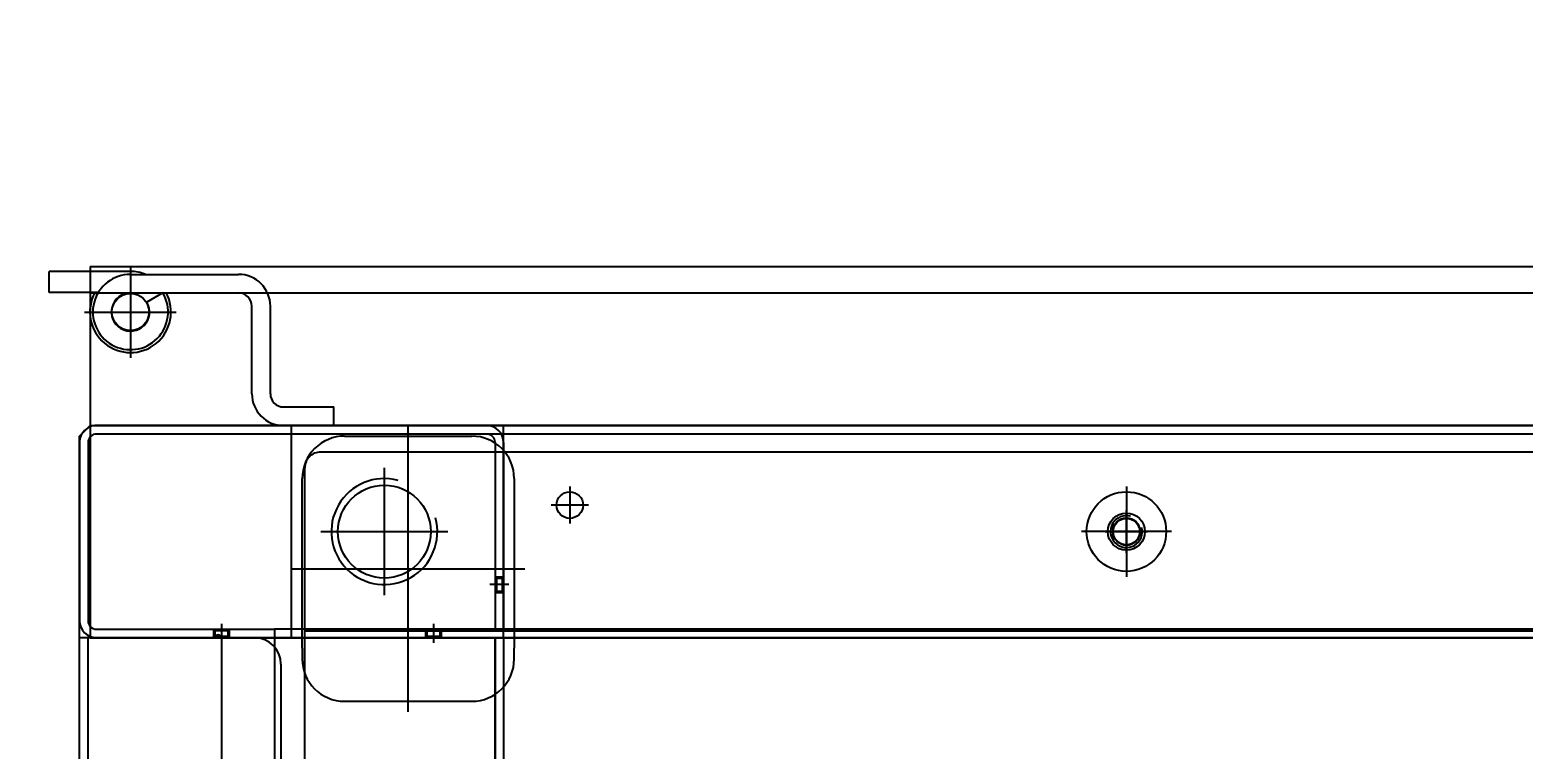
# Model space of a CAD drawing. Header units: inches. Extents: x 0 to 77285, y -118 to 40065.
# Drawn here: x 15660.8 to 15942.5, y 26184.5 to 26320.1 of the extents above; entities that cross this region are included whole.
import ezdxf

# ---------------------------------------------------------------- set-up
doc = ezdxf.new("R2010")
doc.units = ezdxf.units.IN
doc.header["$LTSCALE"] = 5
doc.header["$MEASUREMENT"] = 0
doc.layers.add('A', color=8, linetype='Continuous')
doc.styles.add('SCI', font='')
doc.styles.get('SCI').set_extended_font_data('Gulim')
doc.dimstyles.new('SCH', dxfattribs={"dimtxt": 2.5, "dimasz": 2, "dimexe": 1.25, "dimexo": 0.625, "dimtad": 1, "dimdec": 8, "dimtxsty": 'SCI', "dimcen": 2.5, "dimclrd": 4, "dimclre": 4, "dimclrt": 7, "dimadec": 8, "dimazin": 2, "dimtfac": 1, "dimtdec": 8, "dimtmove": 0, "dimatfit": 3, "dimfxl": 1, "dimarcsym": 0})

# ---------------------------------------------------------------- blocks, each defined once
blk = doc.blocks.new('A$Cc399747e')
at = {"ltscale": 5}
for p, q in [((1613.29, 1419), (1613.29, 33)), ((1533.29, 71), (1533.29, 1381)), ((1611.69, 1381), (1611.69, 71)), ((1613.29, 1381), (1613.29, 71)), ((1586.49, 71), (1586.49, 1111)), ((1534.89, 1101), (1534.89, 71)), ((1576.49, 71), (1576.49, 1096)), ((1575.29, 76), (1575.29, 151)), ((1551.29, 85), (1551.29, 31)), ((1563.29, 83), (1539.29, 83)), ((1531.29, 75), (1531.29, 73)), ((1571.29, 73), (1571.29, 75)), ((1611.29, 71), (220.29, 71)), ((1533.29, 71), (298.29, 71)), ((1531.29, 41), (1531.29, 73)), ((1533.29, 71), (1533.29, 31)), ((1533.29, 71), (1613.29, 71)), ((1571.29, 73), (1571.29, 41)), ((1611.29, 1), (1611.29, 71)), ((298.29, 69.4), (1533.29, 69.4)), ((1555.79, 63), (1555.79, 39)), ((1415.79, 42.5), (1415.79, 59.5)), ((1573.29, 58), (1529.29, 58)), ((1415.79, 55), (1415.79, 47)), ((1407.29, 51), (1424.29, 51)), ((1419.79, 51), (1411.79, 51)), ((1567.79, 51), (1543.79, 51)), ((1611.29, 31), (220.29, 31)), ((298.29, 32.6), (1533.29, 32.6)), ((298.29, 31), (1533.29, 31)), ((1563.29, 33), (1539.29, 33)), ((1613.29, 33), (1611.29, 31)), ((1611.29, 6), (220.29, 6)), ((1611.29, 1), (220.29, 1))]:
    blk.add_line(p, q, dxfattribs=at)
for p, q in [((1534.89, 71), (1534.89, 521)), ((1570.8, 185), (1570.8, 39)), ((1573.29, 71), (258.29, 71)), ((1042.8, 71), (1570.8, 71)), ((1576.49, 71), (1533.29, 71)), ((1533.29, 71), (1533.29, 69.4)), ((1544.99, 71), (1545.26, 70.73)), ((1544.99, 71), (1544.99, 69.4)), ((1547.72, 70.73), (1545.26, 70.73)), ((1545.26, 70.73), (1545.26, 69.67)), ((1546.49, 68.4), (1546.49, 72)), ((1547.99, 71), (1547.72, 70.73)), ((1547.72, 70.73), (1547.72, 69.67)), ((1547.99, 71), (1547.99, 69.4)), ((1573.29, 71), (1573.29, 31)), ((1610.09, 71), (1576.49, 71)), ((1576.49, 69.4), (1576.49, 71)), ((1584.99, 71), (1585.26, 70.73)), ((1584.99, 71), (1584.99, 69.4)), ((1587.72, 70.73), (1585.26, 70.73)), ((1585.26, 70.73), (1585.26, 69.67)), ((1586.49, 68.4), (1586.49, 72)), ((1587.99, 71), (1587.72, 70.73)), ((1587.72, 70.73), (1587.72, 69.67)), ((1587.99, 71), (1587.99, 69.4)), ((258.29, 69.4), (1573.29, 69.4)), ((1042.8, 69.8), (1570.8, 69.8)), ((1533.29, 34.2), (1533.29, 69.4)), ((1534.89, 69.4), (1533.29, 69.4)), ((1533.29, 69.4), (1576.49, 69.4)), ((1534.89, 34.2), (1534.89, 69.4)), ((1545.26, 69.67), (1544.99, 69.4)), ((1547.72, 69.67), (1545.26, 69.67)), ((1547.72, 69.67), (1547.99, 69.4)), ((1610.09, 69.4), (1576.49, 69.4)), ((1585.26, 69.67), (1584.99, 69.4)), ((1587.72, 69.67), (1585.26, 69.67)), ((1587.72, 69.67), (1587.99, 69.4)), ((1611.69, 34.2), (1611.69, 67.8)), ((1613.29, 34.2), (1613.29, 67.8)), ((1533.56, 62.23), (1533.29, 62.5)), ((1534.89, 62.5), (1533.29, 62.5)), ((1533.56, 59.77), (1533.56, 62.23)), ((1534.62, 62.23), (1533.56, 62.23)), ((1534.89, 62.5), (1534.62, 62.23)), ((1534.62, 59.77), (1534.62, 62.23)), ((1532.29, 61), (1535.89, 61)), ((1533.56, 59.77), (1533.29, 59.5)), ((1534.89, 59.5), (1533.29, 59.5)), ((1534.62, 59.77), (1533.56, 59.77)), ((1534.89, 59.5), (1534.62, 59.77)), ((1520.8, 42.5), (1520.8, 49.5)), ((1517.3, 46), (1524.3, 46)), ((1045.8, 36), (1567.8, 36)), ((258.29, 32.6), (1573.29, 32.6)), ((258.29, 31), (1573.29, 31)), ((1536.49, 32.6), (1610.09, 32.6)), ((1536.49, 31), (1610.09, 31)), ((1574.79, 31), (1565.29, 31)), ((1565.29, 31), (1565.29, 27.5)), ((1574.79, 27.5), (1565.29, 27.5)), ((1577.29, 25), (1577.29, 8.5)), ((1580.79, 25), (1580.79, 8.5)), ((1603.69, 0.95), (1603.69, 18.25)), ((1612.34, 9.6), (1595.04, 9.6)), ((1603.69, 6), (1583.29, 6)), ((1597.57, 6), (1600.59, 7.77)), ((1609.78, 5.95), (1619.04, 5.95)), ((1610.42, 5.95), (1609.93, 6.21)), ((1619.04, 5.95), (1619.04, 1.95)), ((1603.69, 2.5), (1583.29, 2.5)), ((1603.69, 1.95), (1619.04, 1.95))]:
    blk.add_line(p, q)
for centre, radius in [((1587.15, 70.64), 0.25), ((1415.79, 51), 3.5), ((1520.8, 46), 2.5), ((1603.69, 9.6), 3.5)]:
    blk.add_circle(centre, radius)
for centre, radius in [((1555.79, 51), 8.75), ((1415.79, 51), 7.5), ((1415.79, 51), 2.58), ((1415.79, 51), 2.5)]:
    blk.add_circle(centre, radius, dxfattribs=at)
for centre, radius, start, end in [((1539.29, 75), 8, 90, 180), ((1563.29, 75), 8, 0, 90), ((1555.79, 51), 10, 255, 195), ((1415.79, 51), 3, 255, 195), ((1539.29, 41), 8, 180, 270), ((1563.29, 41), 8, 270, 0)]:
    blk.add_arc(centre, radius, start, end, dxfattribs=at)
for centre, radius, start, end in [((1580.29, 76), 5, 180, 270), ((1610.09, 67.8), 3.2, 0, 90), ((1610.09, 67.8), 1.6, 0, 90), ((1567.8, 39), 3, 270, 0), ((1536.49, 34.2), 3.2, 180, 270), ((1536.49, 34.2), 1.6, 180, 270), ((1610.09, 34.2), 3.2, 270, 0), ((1610.09, 34.2), 1.6, 270, 0), ((1574.79, 25), 6, 0, 90), ((1574.79, 25), 2.5, 0, 90), ((1603.69, 9.6), 7.65, 331.5023, 208.0725), ((1603.69, 9.6), 7.1, 270, 210.467), ((1603.69, 9.6), 3.6, 270, 210.467), ((1583.29, 8.5), 6, 180, 270), ((1583.29, 8.5), 2.5, 180, 270), ((1603.69, 9.6), 7.65, 248.1413, 270)]:
    blk.add_arc(centre, radius, start, end)
blk = doc.blocks.new('*D366')
at = {"color": 4, "lineweight": -2, "transparency": 16777216}
for p, q in [((12554.65, 23925.55), (12554.65, 28076.14)), ((17979.65, 23925.05), (17979.65, 28076.14)), ((12714.65, 27976.14), (17819.65, 27976.14))]:
    blk.add_line(p, q, dxfattribs=at)
at = {"color": 4, "transparency": 16777216}
for points in [[(12714.65, 28002.81), (12714.65, 27949.48), (12554.65, 27976.14)], [(17819.65, 28002.81), (17819.65, 27949.48), (17979.65, 27976.14)]]:
    blk.add_solid(points, dxfattribs=at)
at = {"layer": 'Defpoints', "color": 0, "transparency": 16777216}
for p in [(17979.65, 27976.14), (12554.65, 23875.55), (17979.65, 23875.05)]:
    blk.add_point(p, dxfattribs=at)
at = {"color": 7, "transparency": 16777216, "insert": (15267.15, 28128.81), "char_height": 200, "attachment_point": 5, "style": 'SCI'}
blk.add_mtext('5425', dxfattribs=at)
blk = doc.blocks.new('*D367')
at = {"color": 4, "lineweight": -2, "transparency": 16777216}
for p, q in [((12554.65, 23925.55), (12554.65, 29140.68)), ((21064.65, 23433.05), (21064.65, 29140.68)), ((12714.65, 29040.68), (20904.65, 29040.68))]:
    blk.add_line(p, q, dxfattribs=at)
at = {"color": 4, "transparency": 16777216}
for points in [[(12714.65, 29067.34), (12714.65, 29014.01), (12554.65, 29040.68)], [(20904.65, 29067.34), (20904.65, 29014.01), (21064.65, 29040.68)]]:
    blk.add_solid(points, dxfattribs=at)
at = {"layer": 'Defpoints', "color": 0, "transparency": 16777216}
for p in [(21064.65, 29040.68), (12554.65, 23875.55), (21064.65, 23383.05)]:
    blk.add_point(p, dxfattribs=at)
at = {"color": 7, "transparency": 16777216, "insert": (16809.65, 29193.47), "char_height": 200, "attachment_point": 5, "style": 'SCI'}
blk.add_mtext('8510', dxfattribs=at)
blk = doc.blocks.new('*D374')
at = {"color": 4, "lineweight": -2, "transparency": 16777216}
for p, q in [((12554.65, 23925.55), (12554.65, 30215.88)), ((37924.65, 23433.05), (37924.65, 30215.88)), ((12714.65, 30115.88), (37764.65, 30115.88))]:
    blk.add_line(p, q, dxfattribs=at)
at = {"color": 4, "transparency": 16777216}
for points in [[(12714.65, 30142.54), (12714.65, 30089.21), (12554.65, 30115.88)], [(37764.65, 30142.54), (37764.65, 30089.21), (37924.65, 30115.88)]]:
    blk.add_solid(points, dxfattribs=at)
at = {"layer": 'Defpoints', "color": 0, "transparency": 16777216}
for p in [(37924.65, 30115.88), (12554.65, 23875.55), (37924.65, 23383.05)]:
    blk.add_point(p, dxfattribs=at)
at = {"color": 7, "transparency": 16777216, "insert": (25239.65, 30268.54), "char_height": 200, "attachment_point": 5, "style": 'SCI'}
blk.add_mtext('25370', dxfattribs=at)

msp = doc.modelspace()

# ---------------------------------------------------------------- block references
at = {"layer": 'A', "rotation": 180}
msp.add_blockref('A$Cc399747e', (17283.44187244, 26276.55060516), dxfattribs=at)

# ---------------------------------------------------------------- dimensions: what is measured, and where the dimension line sits
for base, p2, picture, middle in [((37924.649780898, 30115.8761734788), (37924.649780898, 23383.0504762948), '*D374', (25239.649780898, 30268.5392893244)), ((21064.649780898, 29040.6754827387), (21064.649780898, 23383.0504762948), '*D367', (16809.649780898, 29193.4717543765)), ((17979.649780898, 27976.1433020648), (17979.649780898, 23875.0504762948), '*D366', (15267.149780898, 28128.8064179103))]:
    dim = msp.add_linear_dim(base=base, p1=(12554.649780898, 23875.5504762968), p2=p2, dimstyle='SCH', override={"dimscale": 80})
    dim.commit()
    dim.dimension.update_dxf_attribs({"geometry": picture, "text_midpoint": middle})

doc.saveas('drawing.dxf')
